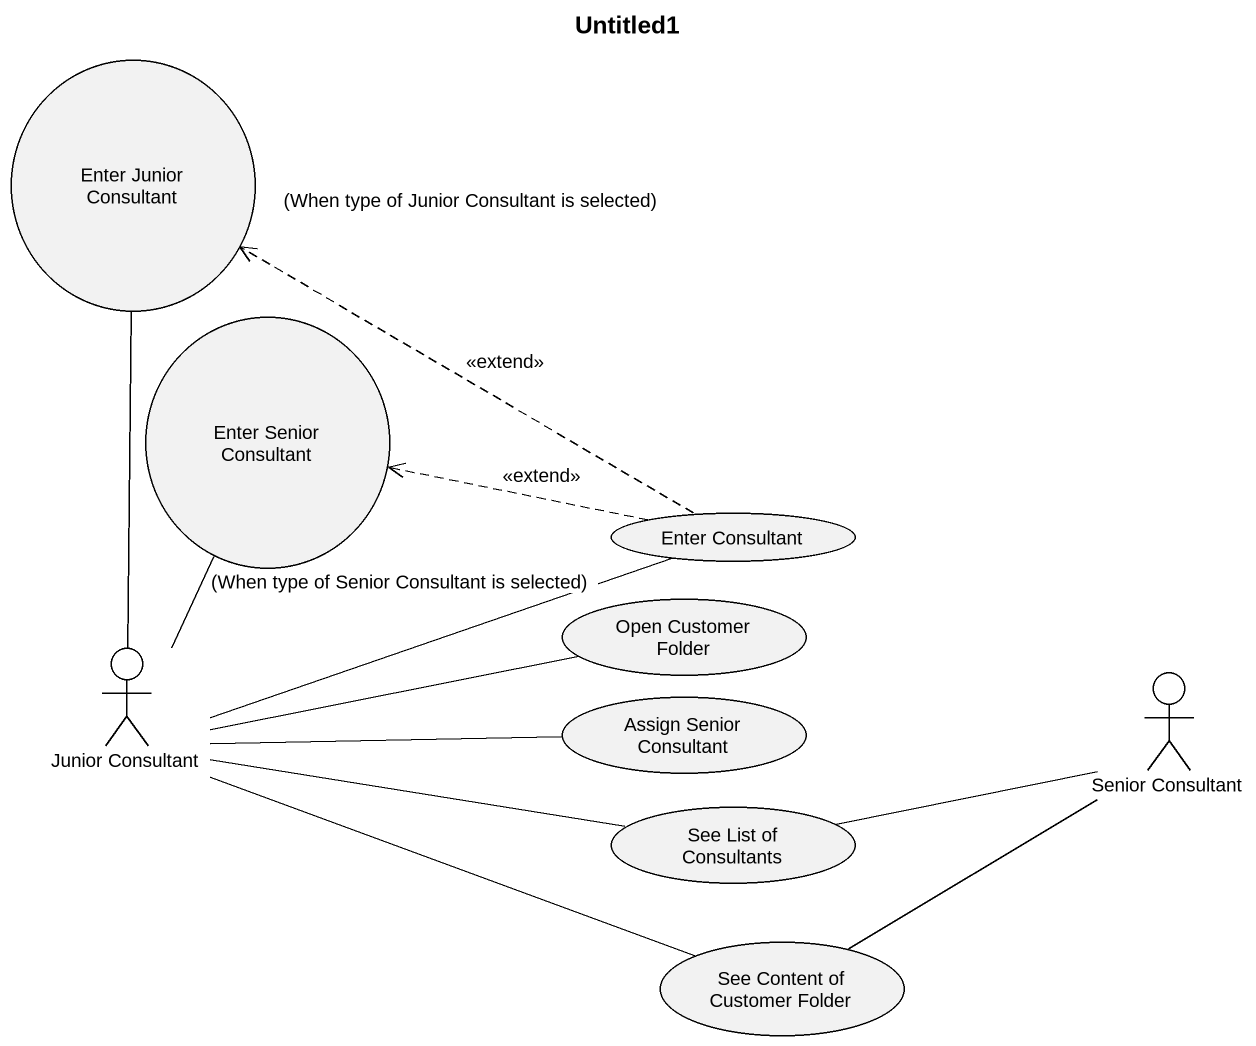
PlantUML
@startuml
title Untitled1
usecase "Enter Junior Consultant" as Enter_Junior_Consultant
usecase "Enter Senior Consultant" as Enter_Senior_Consultant
usecase "Enter Consultant" as Enter_Consultant
actor "Junior Consultant" as Junior_Consultant
usecase "Open Customer Folder" as Open_Customer_Folder
usecase "Assign Senior Consultant" as Assign_Senior_Consultant
actor "Senior Consultant" as Senior_Consultant
usecase "See List of Consultants" as See_List_of_Consultants
usecase "See Content of Customer Folder" as See_Content_of_Customer
Enter_Consultant .left.> Enter_Junior_Consultant : (When type of Junior Consultant is selected)\n<<extend>>
Enter_Consultant .left.> Enter_Senior_Consultant : <<extend>>\n(When type of Senior Consultant is selected)
Junior_Consultant -up- Enter_Junior_Consultant
Junior_Consultant -up- Enter_Senior_Consultant
Junior_Consultant -right- Enter_Consultant
Junior_Consultant -right- Open_Customer_Folder
Junior_Consultant -right- Assign_Senior_Consultant
Junior_Consultant -right- See_List_of_Consultants
Junior_Consultant -right- See_Content_of_Customer
Senior_Consultant -left- See_List_of_Consultants
Senior_Consultant -left- See_Content_of_Customer
@enduml
